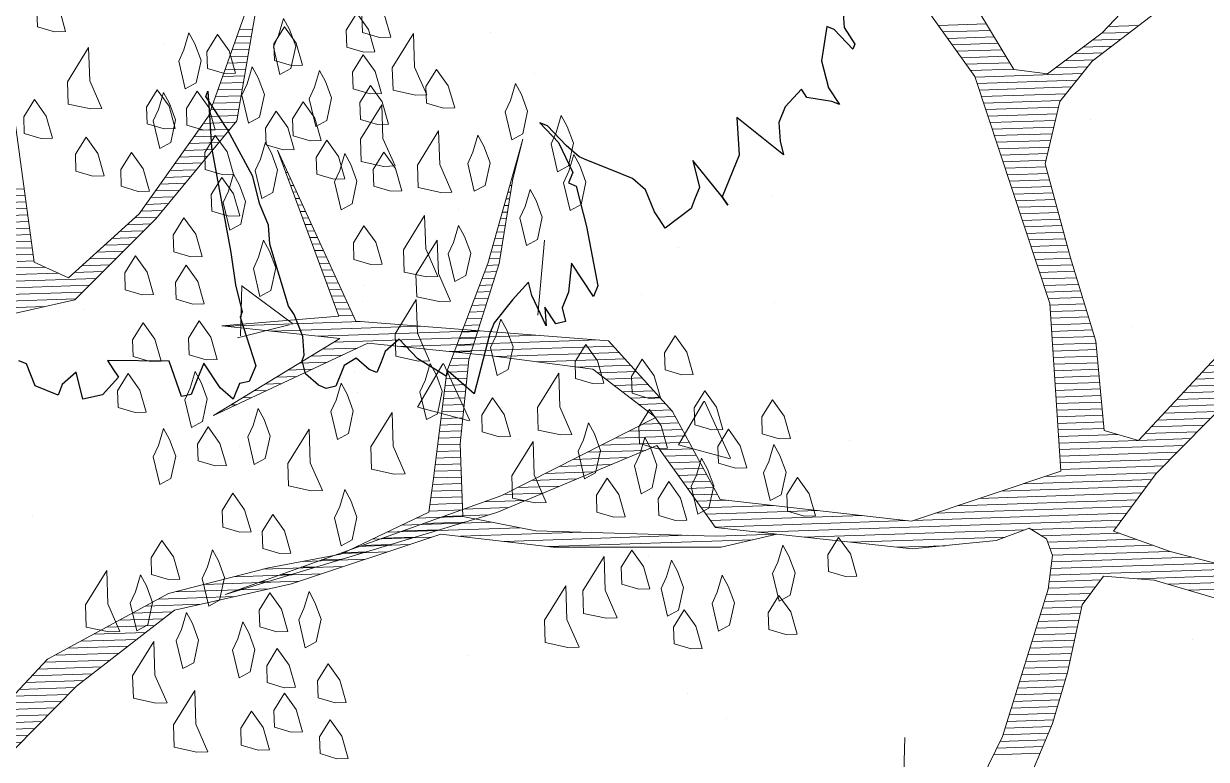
# Model space of a CAD drawing. Header units: millimetres. Extents: x 111 to 1506, y 14 to 566.
# Drawn here: x 234.159 to 235.41, y 158.179 to 158.957 of the extents above; entities that cross this region are included whole.
import ezdxf

# ---------------------------------------------------------------- set-up
doc = ezdxf.new("R2010")
doc.units = ezdxf.units.MM
doc.layers.add('ARBOLES', color=78, linetype='Continuous', lineweight=5)
doc.layers.add('fer', color=8, linetype='Continuous')

# ---------------------------------------------------------------- blocks, each defined once
blk = doc.blocks.new('*X16')
at = {"color": 0}
for p, q in [((18.2907, 17.72), (18.3109, 17.72)), ((18.2868, 17.71), (18.3089, 17.71)), ((18.2789, 17.69), (18.3047, 17.69)), ((18.2829, 17.7), (18.3068, 17.7)), ((18.2711, 17.67), (18.3006, 17.67)), ((18.275, 17.68), (18.3027, 17.68)), ((18.2632, 17.65), (18.2965, 17.65)), ((18.2671, 17.66), (18.2985, 17.66)), ((18.2554, 17.63), (18.2923, 17.63)), ((18.2593, 17.64), (18.2944, 17.64)), ((18.2514, 17.62), (18.2903, 17.62)), ((18.2436, 17.6), (18.2861, 17.6)), ((18.2475, 17.61), (18.2882, 17.61)), ((18.2317, 17.58), (18.2805, 17.58)), ((18.2394, 17.59), (18.284, 17.59)), ((18.2164, 17.56), (18.2628, 17.56)), ((18.2241, 17.57), (18.2717, 17.57)), ((18.2011, 17.54), (18.2452, 17.54)), ((18.2088, 17.55), (18.254, 17.55)), ((18.1935, 17.53), (18.2364, 17.53)), ((18.7131, 17.53), (18.7134, 17.53)), ((18.1782, 17.51), (18.2187, 17.51)), ((18.1858, 17.52), (18.2276, 17.52)), ((18.7067, 17.51), (18.7077, 17.51)), ((18.7099, 17.52), (18.7105, 17.52)), ((17.9277, 17.49), (17.9562, 17.49)), ((18.1629, 17.49), (18.2011, 17.49)), ((18.1706, 17.5), (18.2099, 17.5)), ((18.7003, 17.49), (18.7019, 17.49)), ((18.7035, 17.5), (18.7048, 17.5)), ((17.929, 17.48), (17.9572, 17.48)), ((17.9303, 17.47), (17.9583, 17.47)), ((18.1476, 17.47), (18.1834, 17.47)), ((18.1553, 17.48), (18.1923, 17.48)), ((18.694, 17.47), (18.6971, 17.47)), ((18.6971, 17.48), (18.6991, 17.48)), ((17.9316, 17.46), (17.9593, 17.46)), ((17.9329, 17.45), (17.9604, 17.45)), ((18.1323, 17.45), (18.1658, 17.45)), ((18.14, 17.46), (18.1746, 17.46)), ((18.6876, 17.45), (18.6931, 17.45)), ((18.6908, 17.46), (18.6951, 17.46)), ((17.9342, 17.44), (17.9614, 17.44)), ((18.1221, 17.44), (18.157, 17.44)), ((18.6844, 17.44), (18.6911, 17.44)), ((17.9355, 17.43), (17.9624, 17.43)), ((17.9368, 17.42), (17.9635, 17.42)), ((18.0985, 17.42), (18.136, 17.42)), ((18.1103, 17.43), (18.1467, 17.43)), ((18.6781, 17.42), (18.6871, 17.42)), ((18.6812, 17.43), (18.6891, 17.43)), ((17.9381, 17.41), (17.9645, 17.41)), ((17.9394, 17.4), (17.9655, 17.4)), ((18.0748, 17.4), (18.1146, 17.4)), ((18.0867, 17.41), (18.1253, 17.41)), ((18.6717, 17.4), (18.6831, 17.4)), ((18.6749, 17.41), (18.6851, 17.41)), ((17.9407, 17.39), (17.9666, 17.39)), ((17.942, 17.38), (17.9676, 17.38)), ((18.0512, 17.38), (18.0931, 17.38)), ((18.063, 17.39), (18.1038, 17.39)), ((18.6653, 17.38), (18.6791, 17.38)), ((18.6685, 17.39), (18.6811, 17.39)), ((17.9387, 17.36), (18.004, 17.36)), ((17.9407, 17.37), (17.984, 17.37)), ((18.0276, 17.36), (18.0717, 17.36)), ((18.0394, 17.37), (18.0824, 17.37)), ((18.659, 17.36), (18.6751, 17.36)), ((18.6621, 17.37), (18.6771, 17.37)), ((17.9367, 17.35), (18.061, 17.35)), ((18.6555, 17.35), (18.6727, 17.35)), ((17.9087, 17.33), (18.0396, 17.33)), ((17.9347, 17.34), (18.0503, 17.34)), ((18.6471, 17.33), (18.6656, 17.33)), ((18.6513, 17.34), (18.6692, 17.34)), ((17.8487, 17.31), (17.9816, 17.31)), ((17.8637, 17.32), (18.0288, 17.32)), ((18.6387, 17.31), (18.6586, 17.31)), ((18.6429, 17.32), (18.6621, 17.32)), ((18.6303, 17.29), (18.6515, 17.29)), ((18.6345, 17.3), (18.6551, 17.3)), ((17.541, 17.27), (17.614, 17.27)), ((18.6218, 17.27), (18.6445, 17.27)), ((18.626, 17.28), (18.648, 17.28)), ((17.5476, 17.26), (17.6195, 17.26)), ((17.7987, 17.26), (17.845, 17.26)), ((18.6176, 17.26), (18.6409, 17.26)), ((17.5543, 17.25), (17.6251, 17.25)), ((17.561, 17.24), (17.6307, 17.24)), ((17.7741, 17.24), (17.817, 17.24)), ((17.7884, 17.25), (17.831, 17.25)), ((18.6092, 17.24), (18.6339, 17.24)), ((18.6134, 17.25), (18.6374, 17.25)), ((17.5676, 17.23), (17.6362, 17.23)), ((17.5743, 17.22), (17.6418, 17.22)), ((17.7456, 17.22), (17.789, 17.22)), ((17.7599, 17.23), (17.803, 17.23)), ((18.6008, 17.22), (18.6268, 17.22)), ((18.605, 17.23), (18.6303, 17.23)), ((17.581, 17.21), (17.6473, 17.21)), ((17.5876, 17.2), (17.6529, 17.2)), ((17.717, 17.2), (17.7653, 17.2)), ((17.7313, 17.21), (17.775, 17.21)), ((18.5924, 17.2), (18.6215, 17.2)), ((18.5966, 17.21), (18.6233, 17.21)), ((17.5939, 17.19), (17.7568, 17.19)), ((17.5968, 17.18), (17.7482, 17.18)), ((18.5868, 17.18), (18.6189, 17.18)), ((18.5884, 17.19), (18.6202, 17.19)), ((17.5998, 17.17), (17.7396, 17.17)), ((18.5853, 17.17), (18.6175, 17.17)), ((17.6027, 17.16), (17.731, 17.16)), ((17.6056, 17.15), (17.7225, 17.15)), ((18.5821, 17.15), (18.6149, 17.15)), ((18.5837, 17.16), (18.6162, 17.16)), ((17.6085, 17.14), (17.7189, 17.14)), ((17.6115, 17.13), (17.7161, 17.13)), ((18.5789, 17.13), (18.6122, 17.13)), ((18.5805, 17.14), (18.6135, 17.14)), ((16.5321, 17.11), (16.5325, 17.11)), ((17.6144, 17.12), (17.7134, 17.12)), ((17.6173, 17.11), (17.7107, 17.11)), ((18.5758, 17.11), (18.6095, 17.11)), ((18.5774, 17.12), (18.6109, 17.12)), ((16.5355, 17.1), (16.5367, 17.1)), ((17.6203, 17.1), (17.7079, 17.1)), ((18.5742, 17.1), (18.6082, 17.1)), ((16.5388, 17.09), (16.5409, 17.09)), ((16.5421, 17.08), (16.5451, 17.08)), ((17.6232, 17.09), (17.7052, 17.09)), ((17.6261, 17.08), (17.7025, 17.08)), ((18.571, 17.08), (18.6056, 17.08)), ((18.5726, 17.09), (18.6069, 17.09)), ((16.5454, 17.07), (16.5493, 17.07)), ((16.5488, 17.06), (16.5535, 17.06)), ((17.629, 17.07), (17.6998, 17.07)), ((17.632, 17.06), (17.697, 17.06)), ((18.5679, 17.06), (18.6056, 17.06)), ((18.5695, 17.07), (18.6056, 17.07)), ((16.5521, 17.05), (16.5577, 17.05)), ((16.5554, 17.04), (16.5619, 17.04)), ((17.6349, 17.05), (17.6968, 17.05)), ((17.6378, 17.04), (17.6992, 17.04)), ((18.5647, 17.04), (18.6056, 17.04)), ((18.5663, 17.05), (18.6056, 17.05)), ((16.5588, 17.03), (16.566, 17.03)), ((16.5621, 17.02), (16.5702, 17.02)), ((17.6407, 17.03), (17.7015, 17.03)), ((17.6437, 17.02), (17.7039, 17.02)), ((18.5615, 17.02), (18.6056, 17.02)), ((18.5632, 17.03), (18.6056, 17.03)), ((16.5654, 17.01), (16.5744, 17.01)), ((17.6466, 17.01), (17.7062, 17.01)), ((18.5598, 17.01), (18.6056, 17.01)), ((16.5688, 17), (16.5786, 17)), ((16.5721, 16.99), (16.5828, 16.99)), ((17.6495, 17), (17.7086, 17)), ((17.6524, 16.99), (17.7109, 16.99)), ((18.5565, 16.99), (18.6056, 16.99)), ((18.5582, 17), (18.6056, 17)), ((16.5754, 16.98), (16.587, 16.98)), ((16.5788, 16.97), (16.5912, 16.97)), ((17.6554, 16.98), (17.7133, 16.98)), ((17.6583, 16.97), (17.7156, 16.97)), ((18.5353, 16.97), (18.6056, 16.97)), ((18.5548, 16.98), (18.6056, 16.98)), ((16.5821, 16.96), (16.5954, 16.96)), ((16.5854, 16.95), (16.5996, 16.95)), ((17.6612, 16.96), (17.718, 16.96)), ((17.6642, 16.95), (17.7204, 16.95)), ((18.4896, 16.95), (18.6918, 16.95)), ((18.5125, 16.96), (18.6485, 16.96)), ((16.5888, 16.94), (16.6038, 16.94)), ((16.5921, 16.93), (16.608, 16.93)), ((17.6671, 16.94), (17.7227, 16.94)), ((17.67, 16.93), (17.7251, 16.93)), ((18.4439, 16.93), (18.523, 16.93)), ((18.4668, 16.94), (18.5567, 16.94)), ((18.6009, 16.94), (18.7864, 16.94)), ((18.6675, 16.93), (18.9464, 16.93)), ((16.5954, 16.92), (16.6122, 16.92)), ((17.6729, 16.92), (17.7274, 16.92)), ((18.4211, 16.92), (18.4892, 16.92)), ((18.7342, 16.92), (19.0449, 16.92)), ((16.5988, 16.91), (16.6164, 16.91)), ((16.6021, 16.9), (16.6206, 16.9)), ((17.6759, 16.91), (17.7298, 16.91)), ((17.6788, 16.9), (17.7324, 16.9)), ((18.2995, 16.9), (18.4217, 16.9)), ((18.3608, 16.91), (18.4555, 16.91)), ((16.6054, 16.89), (16.6248, 16.89)), ((16.6088, 16.88), (16.629, 16.88)), ((17.6817, 16.89), (17.7351, 16.89)), ((17.6846, 16.88), (17.7378, 16.88)), ((18.2095, 16.88), (18.3542, 16.88)), ((18.2545, 16.89), (18.388, 16.89)), ((16.6121, 16.87), (16.6331, 16.87)), ((16.6154, 16.86), (16.6373, 16.86)), ((17.6876, 16.87), (17.7404, 16.87)), ((17.6905, 16.86), (17.7431, 16.86)), ((18.1392, 16.86), (18.2561, 16.86)), ((18.1645, 16.87), (18.3086, 16.87)), ((16.443, 16.85), (16.6488, 16.85)), ((16.513, 16.84), (16.7388, 16.84)), ((17.6934, 16.85), (17.7458, 16.85)), ((17.6957, 16.84), (17.7484, 16.84)), ((18.0992, 16.84), (18.1601, 16.84)), ((18.1192, 16.85), (18.2036, 16.85)), ((16.583, 16.83), (16.8288, 16.83)), ((17.6961, 16.83), (17.7511, 16.83)), ((18.0792, 16.83), (18.1463, 16.83)), ((16.5885, 16.81), (16.6422, 16.81)), ((16.6062, 16.82), (16.9188, 16.82)), ((16.7083, 16.81), (17.0088, 16.81)), ((17.6964, 16.82), (17.7538, 16.82)), ((17.6967, 16.81), (17.7564, 16.81)), ((18.0392, 16.81), (18.1186, 16.81)), ((18.0592, 16.82), (18.1324, 16.82)), ((16.5531, 16.79), (16.5956, 16.79)), ((16.5708, 16.8), (16.6189, 16.8)), ((16.7816, 16.8), (17.0309, 16.8)), ((16.8532, 16.79), (17.0394, 16.79)), ((17.6971, 16.8), (17.7591, 16.8)), ((17.6974, 16.79), (17.7618, 16.79)), ((17.9992, 16.79), (18.0909, 16.79)), ((18.0192, 16.8), (18.1047, 16.8)), ((16.5178, 16.77), (16.5489, 16.77)), ((16.5355, 16.78), (16.5722, 16.78)), ((16.9132, 16.78), (17.0478, 16.78)), ((16.9732, 16.77), (17.0563, 16.77)), ((17.6977, 16.78), (17.7639, 16.78)), ((17.6981, 16.77), (17.7645, 16.77)), ((17.9635, 16.77), (18.0632, 16.77)), ((17.9792, 16.78), (18.0771, 16.78)), ((16.4824, 16.75), (16.5022, 16.75)), ((16.5001, 16.76), (16.5256, 16.76)), ((17.0054, 16.76), (17.0647, 16.76)), ((17.0177, 16.75), (17.0732, 16.75)), ((17.6984, 16.76), (17.7651, 16.76)), ((17.6987, 16.75), (17.7657, 16.75)), ((17.9435, 16.75), (18.0355, 16.75)), ((17.9535, 16.76), (18.0494, 16.76)), ((16.4647, 16.74), (16.4789, 16.74)), ((17.0299, 16.74), (17.0817, 16.74)), ((17.6991, 16.74), (17.7664, 16.74)), ((17.9335, 16.74), (18.0217, 16.74)), ((16.4293, 16.72), (16.4322, 16.72)), ((16.447, 16.73), (16.4556, 16.73)), ((17.0421, 16.73), (17.0901, 16.73)), ((17.0543, 16.72), (17.0986, 16.72)), ((17.6994, 16.73), (17.767, 16.73)), ((17.6997, 16.72), (17.7676, 16.72)), ((17.9135, 16.72), (17.9979, 16.72)), ((17.9235, 16.73), (18.0084, 16.73)), ((17.0665, 16.71), (17.1071, 16.71)), ((17.0788, 16.7), (17.1155, 16.7)), ((17.7001, 16.71), (17.7682, 16.71)), ((17.7004, 16.7), (17.7689, 16.7)), ((17.8935, 16.7), (17.9768, 16.7)), ((17.9035, 16.71), (17.9873, 16.71)), ((17.0719, 16.68), (17.1263, 16.68)), ((17.091, 16.69), (17.1213, 16.69)), ((17.7007, 16.69), (17.7695, 16.69)), ((17.7011, 16.68), (17.7701, 16.68)), ((17.8735, 16.68), (17.9556, 16.68)), ((17.8835, 16.69), (17.9662, 16.69)), ((17.0288, 16.66), (17.1363, 16.66)), ((17.0504, 16.67), (17.1313, 16.67)), ((17.7014, 16.67), (17.7707, 16.67)), ((17.7017, 16.66), (17.7714, 16.66)), ((17.8535, 16.66), (17.9345, 16.66)), ((17.8635, 16.67), (17.9451, 16.67)), ((17.0073, 16.65), (17.1413, 16.65)), ((17.7021, 16.65), (17.772, 16.65)), ((17.8435, 16.65), (17.924, 16.65)), ((16.9642, 16.63), (17.0477, 16.63)), ((16.9858, 16.64), (17.0741, 16.64)), ((17.0964, 16.64), (17.1463, 16.64)), ((17.1031, 16.63), (17.1513, 16.63)), ((17.7024, 16.64), (17.7924, 16.64)), ((17.7027, 16.63), (17.8224, 16.63)), ((17.8235, 16.63), (17.9029, 16.63)), ((17.8335, 16.64), (17.9134, 16.64)), ((16.9211, 16.61), (16.995, 16.61)), ((16.9427, 16.62), (17.0214, 16.62)), ((17.1097, 16.62), (17.1563, 16.62)), ((17.1164, 16.61), (17.1613, 16.61)), ((17.7031, 16.62), (17.8923, 16.62)), ((17.7034, 16.61), (17.8818, 16.61)), ((16.8781, 16.59), (16.9423, 16.59)), ((16.8996, 16.6), (16.9686, 16.6)), ((17.1231, 16.6), (17.1663, 16.6)), ((17.1297, 16.59), (17.1713, 16.59)), ((17.7037, 16.6), (17.8712, 16.6)), ((17.7041, 16.59), (17.8606, 16.59)), ((16.8265, 16.57), (16.8895, 16.57)), ((16.8565, 16.58), (16.9159, 16.58)), ((17.1364, 16.58), (17.1763, 16.58)), ((17.1431, 16.57), (17.1813, 16.57)), ((17.646, 16.57), (17.8418, 16.57)), ((17.6798, 16.58), (17.8501, 16.58)), ((16.7953, 16.56), (16.8632, 16.56)), ((17.1497, 16.56), (17.1971, 16.56)), ((17.6123, 16.56), (17.8338, 16.56)), ((16.7328, 16.54), (16.7955, 16.54)), ((16.764, 16.55), (16.8332, 16.55)), ((17.1564, 16.55), (17.2651, 16.55)), ((17.163, 16.54), (17.3331, 16.54)), ((17.5448, 16.54), (17.8178, 16.54)), ((17.5785, 16.55), (17.8258, 16.55)), ((16.6703, 16.52), (16.7201, 16.52)), ((16.7015, 16.53), (16.7578, 16.53)), ((17.1697, 16.53), (17.401, 16.53)), ((17.1764, 16.52), (17.469, 16.52)), ((17.4773, 16.52), (17.8018, 16.52)), ((17.511, 16.53), (17.8098, 16.53)), ((16.6078, 16.5), (16.6447, 16.5)), ((16.639, 16.51), (16.6824, 16.51)), ((17.2412, 16.51), (17.7938, 16.51)), ((17.3112, 16.5), (17.6466, 16.5)), ((17.6564, 16.5), (17.7858, 16.5)), ((16.5453, 16.48), (16.5693, 16.48)), ((16.5765, 16.49), (16.607, 16.49)), ((17.3812, 16.49), (17.6166, 16.49)), ((17.4512, 16.48), (17.5245, 16.48)), ((17.6714, 16.49), (17.7899, 16.49)), ((17.6804, 16.48), (17.8149, 16.48)), ((16.514, 16.47), (16.5317, 16.47)), ((17.6837, 16.47), (17.8399, 16.47)), ((16.4515, 16.45), (16.4563, 16.45)), ((16.4828, 16.46), (16.494, 16.46)), ((17.6855, 16.45), (17.8986, 16.45)), ((17.687, 16.46), (17.8649, 16.46)), ((17.6822, 16.43), (17.9666, 16.43)), ((17.6839, 16.44), (17.9326, 16.44)), ((17.6789, 16.41), (17.7512, 16.41)), ((17.6805, 16.42), (17.7592, 16.42)), ((17.8145, 16.42), (18.0006, 16.42)), ((17.8617, 16.41), (18.0157, 16.41)), ((17.6722, 16.39), (17.7352, 16.39)), ((17.6757, 16.4), (17.7432, 16.4)), ((17.8916, 16.4), (18.0232, 16.4)), ((17.6687, 16.38), (17.7289, 16.38)), ((17.6618, 16.36), (17.7239, 16.36)), ((17.6653, 16.37), (17.7264, 16.37)), ((17.6549, 16.34), (17.7189, 16.34)), ((17.6584, 16.35), (17.7214, 16.35)), ((17.648, 16.32), (17.7139, 16.32)), ((17.6514, 16.33), (17.7164, 16.33)), ((17.6411, 16.3), (17.7089, 16.3)), ((17.6445, 16.31), (17.7114, 16.31)), ((17.6376, 16.29), (17.7064, 16.29)), ((17.6307, 16.27), (17.7005, 16.27)), ((17.6341, 16.28), (17.7038, 16.28)), ((17.6237, 16.25), (17.6938, 16.25)), ((17.6272, 16.26), (17.6971, 16.26)), ((17.6168, 16.23), (17.6871, 16.23)), ((17.6203, 16.24), (17.6905, 16.24)), ((17.6099, 16.21), (17.6805, 16.21)), ((17.6134, 16.22), (17.6838, 16.22)), ((17.6064, 16.2), (17.6766, 16.2)), ((17.5981, 16.18), (17.6673, 16.18)), ((17.603, 16.19), (17.6719, 16.19)), ((17.5874, 16.16), (17.6581, 16.16)), ((17.5928, 16.17), (17.6627, 16.17))]:
    blk.add_line(p, q, dxfattribs=at)
blk = doc.blocks.new('E1E')
at = {"layer": 'ARBOLES', "ltscale": 0.2}
for p, q in [((96.6386, 58.7496), (96.6386, 58.7496)), ((96.0816, 58.6988), (96.0816, 58.6988)), ((96.7277, 58.6218), (96.7277, 58.6218)), ((96.7897, 58.5418), (96.7897, 58.5418)), ((96.2657, 58.527), (96.2657, 58.527)), ((96.7825, 58.4946), (96.7278, 58.4546)), ((96.8025, 58.431), (96.78, 58.4907)), ((96.4032, 58.4799), (96.4032, 58.4799)), ((96.6289, 58.4788), (96.6289, 58.4788)), ((96.8019, 58.4317), (96.7246, 58.4514)), ((96.0502, 58.4349), (96.0502, 58.4349)), ((96.2114, 58.4099), (96.1441, 58.4015)), ((96.2025, 58.3466), (96.2117, 58.4097)), ((95.5121, 58.3932), (95.5121, 58.3932)), ((96.2019, 58.3461), (96.1439, 58.4008)), ((96.0788, 58.338), (96.0788, 58.338)), ((96.0113, 58.3231), (96.0113, 58.3231)), ((96.5104, 58.2531), (96.5104, 58.2531)), ((95.7543, 58.1961), (95.7543, 58.1961)), ((96.1659, 58.1962), (96.1659, 58.1962)), ((97.0096, 58.183), (97.0096, 58.183)), ((96.3063, 58.1771), (96.3063, 58.1771)), ((95.7346, 58.0534), (95.7346, 58.0534)), ((96.6306, 58.0145), (96.6306, 58.0145)), ((95.5753, 57.9605), (95.5753, 57.9605)), ((95.3825, 57.8989), (95.3825, 57.8989)), ((95.6956, 57.8639), (95.6956, 57.8639)), ((95.1169, 57.82), (95.1169, 57.82)), ((95.8816, 57.8288), (95.8816, 57.8288)), ((94.5622, 57.7074), (94.5397, 57.767)), ((94.7808, 57.7703), (94.7808, 57.7703)), ((94.9516, 57.6149), (94.9516, 57.6149)), ((95.7341, 57.5948), (95.7341, 57.5948)), ((95.2942, 57.551), (95.227, 57.5425)), ((95.2854, 57.4877), (95.2946, 57.5508)), ((95.3729, 57.5622), (95.3729, 57.5622)), ((95.2847, 57.4872), (95.2267, 57.5419)), ((94.7552, 57.4724), (94.7552, 57.4724)), ((95.4096, 57.4529), (95.4096, 57.4529)), ((95.4163, 57.4332), (95.4163, 57.4332)), ((95.2543, 57.4023), (95.2543, 57.4023)), ((95.2247, 57.2935), (95.1969, 57.385)), ((95.7535, 57.3323), (95.7535, 57.3323)), ((95.0851, 57.311), (95.0851, 57.311)), ((95.3415, 57.2983), (95.3415, 57.2983)), ((94.9776, 57.1326), (94.9776, 57.1326)), ((95.3165, 57.1024), (95.3165, 57.1024))]:
    blk.add_line(p, q, dxfattribs=at)
for points in [[(96.2553, 57.6966), (96.0383, 57.8338), (95.8415, 58.0658), (95.7481, 58.258), (95.9006, 58.3882), (96.1362, 58.4542), (96.2345, 58.3733), (96.3437, 58.3206), (96.6509, 58.4184), (96.8252, 58.2544), (96.6733, 58.4206), (96.807, 58.4879), (96.6617, 58.4466), (96.7737, 58.5977), (96.6263, 58.4386), (96.4745, 58.3944), (96.3488, 58.3618), (96.2512, 58.3884), (96.3956, 58.5541), (96.6745, 58.803), (96.3934, 58.5765), (96.2367, 58.421), (96.1282, 58.4896), (95.8861, 58.4207), (95.7914, 58.3708), (95.7582, 58.3404), (95.7329, 58.3447), (95.7177, 58.3613), (95.7068, 58.4033), (95.69, 58.5984), (95.6986, 58.7192)], [(95.6387, 58.6613), (95.6373, 58.5593), (95.6439, 58.4921), (95.6591, 58.4054), (95.6476, 58.3613), (95.5861, 58.3417), (95.4965, 58.333)], [(95.4561, 58.2838), (95.5811, 58.3005), (95.6577, 58.3035), (95.6347, 58.2152), (95.5632, 58.0431), (95.4838, 57.9065), (95.3588, 57.8196), (95.2064, 57.6894), (95.0676, 57.651), (94.8696, 57.5706), (94.8103, 57.5286), (94.8819, 57.5605), (95.0958, 57.6402), (95.189, 57.6583), (95.2267, 57.5738), (95.2571, 57.4704), (95.2673, 57.3425), (95.2913, 57.2362), (95.2985, 57.1849), (95.2803, 57.3482), (95.2773, 57.495), (95.2418, 57.6273), (95.231, 57.6692), (95.3147, 57.761), (95.3935, 57.8117), (95.499, 57.8898), (95.6102, 58.0251), (95.6715, 58.1849), (95.7164, 58.1893), (95.7692, 58.0881), (95.8387, 58.0021), (95.9139, 57.9032), (95.9263, 57.8229), (95.9075, 57.76), (95.8454, 57.6544), (95.75, 57.5886), (95.693, 57.4541), (95.6447, 57.3001), (95.6897, 57.0941), (95.6801, 57.308), (95.7154, 57.4563), (95.7681, 57.5655), (95.8158, 57.5633), (95.9193, 57.3834)], [(95.8801, 57.6465), (95.909, 57.7217), (95.9538, 57.7962), (95.9957, 57.8071), (96.1128, 57.719)]]:
    blk.add_lwpolyline(points, dxfattribs=at)
for points in [[(96.6324, 59.0025), (96.6613, 59.0075), (96.6729, 58.9815), (96.6643, 58.9309), (96.6469, 58.9699), (96.6194, 58.9967)], [(96.5609, 58.9706), (96.5833, 58.9728), (96.592, 58.9533), (96.5876, 58.928), (96.5659, 58.9417), (96.5479, 58.9648)], [(96.704, 58.9642), (96.7329, 58.9693), (96.7445, 58.9433), (96.7359, 58.8926), (96.7185, 58.9317), (96.691, 58.9584)], [(96.464, 58.9431), (96.4864, 58.9452), (96.4951, 58.9257), (96.4908, 58.9004), (96.4691, 58.9141), (96.451, 58.9373)], [(96.5305, 58.9337), (96.5529, 58.9359), (96.5616, 58.9164), (96.5573, 58.8911), (96.5356, 58.9048), (96.5175, 58.9279)], [(96.7091, 58.8652), (96.7098, 58.8811), (96.6889, 58.9107), (96.6787, 58.8984), (96.6838, 58.8695), (96.699, 58.8529), (96.7113, 58.8428)], [(96.7937, 58.9028), (96.8226, 58.9079), (96.8342, 58.8819), (96.8255, 58.8313), (96.8082, 58.8703), (96.7807, 58.897)], [(96.6383, 58.8492), (96.639, 58.8651), (96.618, 58.8947), (96.6079, 58.8824), (96.613, 58.8535), (96.6282, 58.8369), (96.6405, 58.8268)], [(96.7814, 58.8428), (96.7821, 58.8587), (96.7612, 58.8883), (96.7511, 58.876), (96.7561, 58.8471), (96.7713, 58.8305), (96.7836, 58.8204)], [(96.493, 58.878), (96.5154, 58.8802), (96.5241, 58.8607), (96.5198, 58.8354), (96.4981, 58.8491), (96.48, 58.8722)], [(96.5602, 58.8846), (96.5826, 58.8868), (96.5913, 58.8672), (96.587, 58.8419), (96.5653, 58.8557), (96.5472, 58.8788)], [(96.5747, 58.7819), (96.5754, 58.7978), (96.5545, 58.8275), (96.5443, 58.8152), (96.5494, 58.7863), (96.5646, 58.7696), (96.5769, 58.7595)], [(96.5957, 58.8224), (96.6181, 58.8246), (96.6268, 58.8051), (96.6224, 58.7798), (96.6007, 58.7935), (96.5827, 58.8166)], [(96.7085, 58.7791), (96.7092, 58.795), (96.6882, 58.8247), (96.6781, 58.8124), (96.6832, 58.7835), (96.6984, 58.7668), (96.7107, 58.7567)], [(96.7482, 58.8124), (96.7706, 58.8146), (96.7793, 58.7951), (96.775, 58.7698), (96.7533, 58.7835), (96.7352, 58.8066)], [(96.6297, 58.7285), (96.6521, 58.7307), (96.6608, 58.7111), (96.6565, 58.6858), (96.6348, 58.6996), (96.6167, 58.7227)], [(96.6868, 58.7227), (96.7092, 58.7249), (96.7179, 58.7054), (96.7136, 58.6801), (96.6919, 58.6938), (96.6738, 58.7169)], [(96.8242, 58.6592), (96.8249, 58.6751), (96.8039, 58.7047), (96.7938, 58.6924), (96.7989, 58.6635), (96.8141, 58.6469), (96.8264, 58.6368)], [(96.5813, 58.6446), (96.582, 58.6605), (96.5611, 58.6901), (96.551, 58.6778), (96.556, 58.6489), (96.5712, 58.6323), (96.5835, 58.6222)], [(96.7476, 58.6563), (96.77, 58.6585), (96.7787, 58.6389), (96.7744, 58.6136), (96.7527, 58.6274), (96.7346, 58.6505)], [(96.6225, 58.6396), (96.6515, 58.6446), (96.663, 58.6186), (96.6544, 58.568), (96.637, 58.607), (96.6095, 58.6338)], [(96.7223, 58.5905), (96.7231, 58.6064), (96.7021, 58.636), (96.692, 58.6237), (96.697, 58.5948), (96.7122, 58.5782), (96.7245, 58.5681)], [(96.8676, 58.6318), (96.89, 58.634), (96.8987, 58.6144), (96.8944, 58.5891), (96.8727, 58.6029), (96.8546, 58.626)], [(96.8142, 58.5768), (96.8149, 58.5927), (96.7939, 58.6223), (96.7838, 58.61), (96.7889, 58.5811), (96.804, 58.5645), (96.8163, 58.5544)], [(96.6364, 58.521), (96.6371, 58.5369), (96.6161, 58.5665), (96.606, 58.5542), (96.6111, 58.5253), (96.6263, 58.5087), (96.6385, 58.4986)], [(96.8742, 58.5645), (96.8966, 58.5667), (96.9053, 58.5472), (96.9009, 58.5219), (96.8792, 58.5356), (96.8612, 58.5588)], [(96.8091, 58.5356), (96.8315, 58.5378), (96.8402, 58.5183), (96.8359, 58.493), (96.8142, 58.5067), (96.7961, 58.5298)], [(96.541, 58.4552), (96.5417, 58.4711), (96.5207, 58.5007), (96.5106, 58.4884), (96.5157, 58.4595), (96.5309, 58.4429), (96.5432, 58.4328)], [(96.9154, 58.4894), (96.9378, 58.4916), (96.9465, 58.4721), (96.9422, 58.4468), (96.9205, 58.4605), (96.9024, 58.4836)], [(96.8511, 58.4763), (96.8735, 58.4785), (96.8822, 58.459), (96.8779, 58.4337), (96.8562, 58.4474), (96.8381, 58.4705)], [(96.7962, 58.3896), (96.7969, 58.4055), (96.7759, 58.4351), (96.7658, 58.4228), (96.7709, 58.3939), (96.7861, 58.3773), (96.7984, 58.3671)], [(96.8635, 58.326), (96.8642, 58.3419), (96.8432, 58.3715), (96.8331, 58.3592), (96.8382, 58.3303), (96.8534, 58.3137), (96.8657, 58.3036)], [(96.562, 58.3554), (96.5909, 58.3605), (96.6025, 58.3345), (96.5939, 58.2839), (96.5765, 58.3229), (96.549, 58.3496)], [(96.6603, 58.3446), (96.6828, 58.3468), (96.6914, 58.3273), (96.6871, 58.302), (96.6654, 58.3157), (96.6473, 58.3388)], [(96.8787, 58.3094), (96.9011, 58.3116), (96.9098, 58.292), (96.9055, 58.2667), (96.8838, 58.2805), (96.8657, 58.3036)], [(96.985, 58.2632), (96.9857, 58.2791), (96.9647, 58.3087), (96.9546, 58.2964), (96.9597, 58.2675), (96.9749, 58.2509), (96.9872, 58.2408)], [(96.7421, 58.2486), (96.7428, 58.2645), (96.7218, 58.2941), (96.7117, 58.2818), (96.7168, 58.2529), (96.732, 58.2363), (96.7443, 58.2261)], [(96.9214, 58.266), (96.9438, 58.2682), (96.9525, 58.2487), (96.9481, 58.2234), (96.9264, 58.2371), (96.9084, 58.2602)], [(96.672, 58.2485), (96.6944, 58.2507), (96.7031, 58.2312), (96.6988, 58.2059), (96.6771, 58.2196), (96.659, 58.2427)], [(96.8187, 58.2515), (96.8411, 58.2537), (96.8498, 58.2342), (96.8455, 58.2089), (96.8238, 58.2226), (96.8057, 58.2457)], [(96.8925, 58.1908), (96.8932, 58.2067), (96.8722, 58.2364), (96.8621, 58.2241), (96.8672, 58.1951), (96.8824, 58.1785), (96.8947, 58.1684)], [(96.8116, 58.1626), (96.8123, 58.1785), (96.7913, 58.2081), (96.7812, 58.1958), (96.7863, 58.1669), (96.8014, 58.1503), (96.8137, 58.1402)], [(96.9243, 58.1894), (96.9467, 58.1916), (96.9554, 58.1721), (96.9511, 58.1468), (96.9294, 58.1605), (96.9113, 58.1836)], [(96.7197, 58.1762), (96.7422, 58.1784), (96.7508, 58.1589), (96.7465, 58.1336), (96.7248, 58.1473), (96.7067, 58.1705)], [(96.8492, 58.1481), (96.8716, 58.1503), (96.8803, 58.1308), (96.8759, 58.1055), (96.8542, 58.1192), (96.8362, 58.1423)], [(96.6887, 58.1235), (96.7176, 58.1285), (96.7292, 58.1025), (96.7206, 58.0519), (96.7032, 58.0909), (96.6757, 58.1177)], [(96.7704, 58.0975), (96.7928, 58.0997), (96.8015, 58.0802), (96.7972, 58.0549), (96.7755, 58.0686), (96.7574, 58.0917)], [(95.0025, 57.7623), (95.0314, 57.7674), (95.0429, 57.7413), (95.0343, 57.6907), (95.0169, 57.7298), (94.9894, 57.7565)], [(94.9714, 57.7095), (95.0003, 57.7146), (95.0119, 57.6885), (95.0033, 57.6379), (94.9859, 57.677), (94.9584, 57.7037)], [(94.8565, 57.7051), (94.8789, 57.7072), (94.8876, 57.6877), (94.8832, 57.6624), (94.8616, 57.6761), (94.8435, 57.6993)], [(94.8529, 57.6255), (94.8536, 57.6414), (94.8326, 57.6711), (94.8225, 57.6588), (94.8276, 57.6299), (94.8428, 57.6132), (94.8551, 57.6031)], [(94.9201, 57.6321), (94.9208, 57.648), (94.8999, 57.6776), (94.8898, 57.6653), (94.8948, 57.6364), (94.91, 57.6198), (94.9223, 57.6097)], [(94.9469, 57.6596), (94.9693, 57.6618), (94.978, 57.6423), (94.9736, 57.6169), (94.9519, 57.6307), (94.9339, 57.6538)], [(94.7517, 57.6428), (94.7741, 57.645), (94.7828, 57.6255), (94.7785, 57.6002), (94.7568, 57.6139), (94.7387, 57.637)], [(95.2902, 57.641), (95.3192, 57.6461), (95.3307, 57.6201), (95.3221, 57.5695), (95.3047, 57.6085), (95.2772, 57.6352)], [(95.1103, 57.6076), (95.1392, 57.6127), (95.1508, 57.5867), (95.1421, 57.5361), (95.1248, 57.5751), (95.0973, 57.6019)], [(94.7959, 57.5612), (94.7966, 57.5771), (94.7756, 57.6067), (94.7655, 57.5944), (94.7705, 57.5655), (94.7857, 57.5489), (94.798, 57.5388)], [(95.0105, 57.5866), (95.0329, 57.5888), (95.0416, 57.5693), (95.0373, 57.544), (95.0156, 57.5577), (94.9975, 57.5808)], [(94.9361, 57.5613), (94.9585, 57.5634), (94.9672, 57.5439), (94.9629, 57.5186), (94.9412, 57.5323), (94.9231, 57.5555)], [(95.0836, 57.51), (95.0843, 57.5259), (95.0633, 57.5556), (95.0532, 57.5433), (95.0583, 57.5144), (95.0735, 57.4977), (95.0858, 57.4876)], [(95.1841, 57.547), (95.2065, 57.5492), (95.2151, 57.5296), (95.2108, 57.5043), (95.1891, 57.5181), (95.171, 57.5412)], [(94.7091, 57.5459), (94.7315, 57.5481), (94.7402, 57.5286), (94.7359, 57.5033), (94.7142, 57.517), (94.6961, 57.5401)], [(94.9332, 57.4976), (94.934, 57.5135), (94.913, 57.5432), (94.9029, 57.5309), (94.9079, 57.502), (94.9231, 57.4853), (94.9354, 57.4752)], [(95.0099, 57.5006), (95.0106, 57.5165), (94.9896, 57.5461), (94.9795, 57.5338), (94.9846, 57.5049), (94.9998, 57.4883), (95.0121, 57.4782)], [(95.1125, 57.5151), (95.1414, 57.5202), (95.153, 57.4942), (95.1444, 57.4436), (95.127, 57.4826), (95.0995, 57.5093)], [(94.7865, 57.4946), (94.8089, 57.4968), (94.8176, 57.4773), (94.8133, 57.452), (94.7916, 57.4657), (94.7735, 57.4889)], [(94.8545, 57.447), (94.8552, 57.4629), (94.8342, 57.4925), (94.8241, 57.4802), (94.8292, 57.4513), (94.8444, 57.4347), (94.8567, 57.4246)], [(95.3157, 57.4965), (95.3446, 57.5015), (95.3561, 57.4755), (95.3475, 57.4249), (95.3301, 57.4639), (95.3026, 57.4907)], [(94.8906, 57.4709), (94.913, 57.4731), (94.9217, 57.4535), (94.9174, 57.4282), (94.8957, 57.442), (94.8776, 57.4651)], [(94.9933, 57.4854), (95.0157, 57.4876), (95.0243, 57.4681), (95.02, 57.4428), (94.9983, 57.4565), (94.9802, 57.4796)], [(95.2362, 57.4299), (95.2369, 57.4458), (95.2159, 57.4754), (95.2058, 57.4631), (95.2109, 57.4342), (95.2261, 57.4176), (95.2384, 57.4075)], [(95.6337, 57.4822), (95.6561, 57.4844), (95.6648, 57.4649), (95.6605, 57.4396), (95.6388, 57.4533), (95.6207, 57.4764)], [(94.9369, 57.4369), (94.9593, 57.4391), (94.968, 57.4196), (94.9637, 57.3943), (94.942, 57.408), (94.9239, 57.4311)], [(95.0258, 57.4298), (95.0482, 57.4319), (95.0569, 57.4124), (95.0526, 57.3871), (95.0309, 57.4008), (95.0128, 57.424)], [(95.0996, 57.4392), (95.122, 57.4414), (95.1306, 57.4219), (95.1263, 57.3966), (95.1046, 57.4103), (95.0865, 57.4334)], [(95.727, 57.4302), (95.7494, 57.4324), (95.7581, 57.4129), (95.7538, 57.3876), (95.7321, 57.4013), (95.714, 57.4245)], [(95.7877, 57.4339), (95.8102, 57.4361), (95.8188, 57.4166), (95.8145, 57.3913), (95.7928, 57.405), (95.7747, 57.4281)], [(94.8531, 57.4152), (94.8755, 57.4174), (94.8842, 57.3978), (94.8798, 57.3725), (94.8581, 57.3863), (94.8401, 57.4094)], [(95.6085, 57.4164), (95.6309, 57.4186), (95.6396, 57.3991), (95.6353, 57.3738), (95.6136, 57.3875), (95.5955, 57.4106)], [(95.8666, 57.4144), (95.889, 57.4166), (95.8976, 57.3971), (95.8933, 57.3718), (95.8716, 57.3855), (95.8535, 57.4086)], [(95.3461, 57.3931), (95.375, 57.3982), (95.3866, 57.3722), (95.3779, 57.3216), (95.3606, 57.3606), (95.3331, 57.3873)], [(94.9984, 57.3864), (95.0208, 57.3885), (95.0295, 57.369), (95.0252, 57.3437), (95.0035, 57.3575), (94.9854, 57.3806)], [(95.3309, 57.3396), (95.3317, 57.3555), (95.3107, 57.3851), (95.3006, 57.3728), (95.3056, 57.3439), (95.3208, 57.3273), (95.3331, 57.3172)], [(95.5984, 57.334), (95.5991, 57.3499), (95.5781, 57.3795), (95.568, 57.3672), (95.5731, 57.3383), (95.5883, 57.3217), (95.6006, 57.3116)], [(95.8225, 57.3559), (95.8514, 57.3609), (95.863, 57.3349), (95.8544, 57.2843), (95.837, 57.3233), (95.8095, 57.3501)], [(95.7264, 57.3442), (95.7488, 57.3464), (95.7575, 57.3269), (95.7531, 57.3016), (95.7314, 57.3153), (95.7134, 57.3384)], [(95.5023, 57.3224), (95.5247, 57.3246), (95.5334, 57.305), (95.5291, 57.2797), (95.5074, 57.2935), (95.4893, 57.3166)], [(95.2638, 57.2629), (95.2645, 57.2788), (95.2435, 57.3085), (95.2334, 57.2962), (95.2385, 57.2673), (95.2537, 57.2506), (95.266, 57.2405)], [(95.37, 57.2869), (95.3989, 57.2919), (95.4105, 57.2659), (95.4019, 57.2153), (95.3845, 57.2543), (95.357, 57.2811)], [(95.4495, 57.2833), (95.4785, 57.2884), (95.49, 57.2624), (95.4814, 57.2118), (95.464, 57.2508), (95.4365, 57.2775)], [(95.5486, 57.2884), (95.571, 57.2906), (95.5797, 57.2711), (95.5753, 57.2458), (95.5537, 57.2595), (95.5356, 57.2826)], [(95.7409, 57.2416), (95.7416, 57.2575), (95.7206, 57.2871), (95.7105, 57.2748), (95.7156, 57.2459), (95.7308, 57.2293), (95.7431, 57.2192)], [(95.9021, 57.2822), (95.9245, 57.2844), (95.9332, 57.2648), (95.9288, 57.2395), (95.9071, 57.2533), (95.8891, 57.2764)], [(95.3513, 57.224), (95.352, 57.2399), (95.331, 57.2695), (95.3209, 57.2572), (95.326, 57.2283), (95.3412, 57.2117), (95.3535, 57.2015)], [(95.2291, 57.2007), (95.2298, 57.2166), (95.2088, 57.2463), (95.1987, 57.234), (95.2038, 57.2051), (95.219, 57.1884), (95.2313, 57.1783)], [(95.6361, 57.1793), (95.6368, 57.1952), (95.6158, 57.2249), (95.6057, 57.2126), (95.6108, 57.1837), (95.626, 57.167), (95.6383, 57.1569)], [(95.2624, 57.161), (95.2631, 57.1769), (95.2421, 57.2065), (95.232, 57.1942), (95.2371, 57.1653), (95.2523, 57.1487), (95.2646, 57.1386)], [(95.5002, 57.2045), (95.5226, 57.2067), (95.5313, 57.1872), (95.527, 57.1619), (95.5053, 57.1756), (95.4872, 57.1988)], [(95.3318, 57.1451), (95.3325, 57.1611), (95.3115, 57.1907), (95.3014, 57.1784), (95.3065, 57.1495), (95.3217, 57.1329), (95.334, 57.1227)], [(95.407, 57.1864), (95.4294, 57.1886), (95.4381, 57.1691), (95.4337, 57.1438), (95.412, 57.1575), (95.3939, 57.1806)], [(95.5162, 57.1337), (95.5386, 57.1359), (95.5472, 57.1164), (95.5429, 57.0911), (95.5212, 57.1048), (95.5031, 57.1279)]]:
    blk.add_lwpolyline(points, close=True, dxfattribs=at)
at = {"layer": 'ARBOLES', "ltscale": 0.2, "xscale": 0.8372139817761642, "yscale": 0.8372139817761642, "zscale": 0.8372139817761642, "rotation": 204.0028523145856}
blk.add_blockref('*X16', (103.6395, 76.9735), dxfattribs=at)
blk = doc.blocks.new('tr')
at = {"layer": 'fer', "color": 97}
for p, q in [((1379.0147, 206.7001), (1379.0266, 206.7174)), ((1379.0147, 206.7001), (1379.0266, 206.7174)), ((1379.0266, 206.7174), (1379.0266, 206.7087)), ((1379.0266, 206.7174), (1379.0266, 206.7087)), ((1378.9493, 206.6914), (1378.9612, 206.7087)), ((1378.9493, 206.6914), (1378.9612, 206.7087)), ((1378.9671, 206.7087), (1378.9552, 206.6827)), ((1378.9671, 206.7087), (1378.9552, 206.6827)), ((1378.9612, 206.7087), (1378.9671, 206.7087)), ((1378.9612, 206.7087), (1378.9671, 206.7087)), ((1379.0266, 206.7087), (1379.0326, 206.6827)), ((1379.0266, 206.7087), (1379.0326, 206.6827)), ((1378.9314, 206.6827), (1378.9493, 206.6914)), ((1378.9314, 206.6827), (1378.9493, 206.6914)), ((1378.9909, 206.6827), (1379.0147, 206.7001)), ((1378.9909, 206.6827), (1379.0147, 206.7001)), ((1378.9552, 206.6741), (1378.9909, 206.6827)), ((1378.9552, 206.6827), (1378.9552, 206.6741)), ((1378.9552, 206.6741), (1378.9909, 206.6827)), ((1378.9552, 206.6827), (1378.9552, 206.6741)), ((1379.0326, 206.6827), (1379.0266, 206.6741)), ((1379.0326, 206.6827), (1379.0266, 206.6741)), ((1379.0981, 206.6827), (1379.0802, 206.6221)), ((1379.0981, 206.6827), (1379.0802, 206.6221)), ((1379.0862, 206.6741), (1379.0981, 206.6827)), ((1379.0862, 206.6741), (1379.0981, 206.6827)), ((1379.0266, 206.6741), (1379.0505, 206.6654)), ((1379.0266, 206.6741), (1379.0505, 206.6654)), ((1379.0505, 206.6654), (1379.0683, 206.6654)), ((1379.0505, 206.6654), (1379.0683, 206.6654)), ((1379.0683, 206.6654), (1379.0862, 206.6741)), ((1379.0683, 206.6654), (1379.0862, 206.6741)), ((1379.0802, 206.6221), (1379.1159, 206.6394)), ((1379.0802, 206.6221), (1379.1159, 206.6394)), ((1379.1159, 206.6394), (1379.1635, 206.6394)), ((1379.1159, 206.6394), (1379.1635, 206.6394)), ((1379.1635, 206.6394), (1379.1397, 206.5961)), ((1379.1635, 206.6394), (1379.1397, 206.5961)), ((1379.1695, 206.6481), (1379.1635, 206.6394)), ((1379.1635, 206.6394), (1379.1695, 206.6481)), ((1379.1695, 206.6481), (1379.1635, 206.6394)), ((1379.1635, 206.6394), (1379.1695, 206.6481)), ((1379.1397, 206.5961), (1379.1635, 206.6134)), ((1379.1397, 206.5961), (1379.1635, 206.6134)), ((1379.1635, 206.6134), (1379.1754, 206.6134)), ((1379.1635, 206.6134), (1379.1754, 206.6134)), ((1379.1754, 206.6134), (1379.1873, 206.6134)), ((1379.1754, 206.6134), (1379.1873, 206.6134)), ((1379.1873, 206.6134), (1379.2171, 206.5961)), ((1379.1873, 206.6134), (1379.2171, 206.5961)), ((1379.2171, 206.5961), (1379.2111, 206.5874)), ((1379.2171, 206.5961), (1379.2111, 206.5874)), ((1379.2052, 206.5788), (1379.1873, 206.5614)), ((1379.2052, 206.5788), (1379.1873, 206.5614)), ((1379.2111, 206.5874), (1379.2052, 206.5788)), ((1379.2111, 206.5874), (1379.2052, 206.5788)), ((1379.1873, 206.5614), (1379.1814, 206.5441)), ((1379.1873, 206.5614), (1379.1814, 206.5441)), ((1379.2468, 206.5181), (1379.3004, 206.5528)), ((1379.2468, 206.5181), (1379.3004, 206.5528)), ((1379.3123, 206.5528), (1379.2885, 206.5181)), ((1379.3123, 206.5528), (1379.2885, 206.5181)), ((1379.3004, 206.5528), (1379.3123, 206.5528)), ((1379.3004, 206.5528), (1379.3123, 206.5528)), ((1379.3123, 206.5528), (1379.3123, 206.5528)), ((1379.3123, 206.5528), (1379.3123, 206.5528)), ((1379.1814, 206.5441), (1379.1814, 206.5181)), ((1379.1814, 206.5441), (1379.1814, 206.5181)), ((1379.3361, 206.5268), (1379.348, 206.5354)), ((1379.3361, 206.5268), (1379.348, 206.5354)), ((1379.348, 206.5354), (1379.354, 206.5268)), ((1379.348, 206.5354), (1379.354, 206.5268)), ((1379.1814, 206.5181), (1379.1814, 206.4921)), ((1379.1814, 206.5181), (1379.1814, 206.4921)), ((1379.2111, 206.4921), (1379.2468, 206.5181)), ((1379.2111, 206.4921), (1379.2468, 206.5181)), ((1379.2468, 206.5181), (1379.2468, 206.5181)), ((1379.2468, 206.5181), (1379.2468, 206.5181)), ((1379.2885, 206.5181), (1379.3182, 206.5268)), ((1379.2885, 206.5181), (1379.3182, 206.5268)), ((1379.2885, 206.5181), (1379.2885, 206.5181)), ((1379.2885, 206.5181), (1379.2885, 206.5181)), ((1379.3182, 206.5268), (1379.3361, 206.5268)), ((1379.3182, 206.5268), (1379.3361, 206.5268)), ((1379.3599, 206.5181), (1379.3361, 206.4921)), ((1379.3599, 206.5181), (1379.3361, 206.4921)), ((1379.354, 206.5268), (1379.3421, 206.5094)), ((1379.354, 206.5268), (1379.3421, 206.5094)), ((1379.3421, 206.5094), (1379.3599, 206.5181)), ((1379.3421, 206.5094), (1379.3599, 206.5181)), ((1379.1814, 206.4921), (1379.1814, 206.4834)), ((1379.1814, 206.4921), (1379.1814, 206.4834)), ((1379.2111, 206.4834), (1379.2111, 206.4921)), ((1379.2111, 206.4834), (1379.2111, 206.4921)), ((1379.3361, 206.4921), (1379.3242, 206.4834)), ((1379.3361, 206.4921), (1379.3242, 206.4834)), ((1379.1754, 206.4574), (1379.1992, 206.4834)), ((1379.1814, 206.4834), (1379.1754, 206.4661)), ((1379.1754, 206.4574), (1379.1992, 206.4834)), ((1379.1814, 206.4834), (1379.1754, 206.4661)), ((1379.1992, 206.4834), (1379.2111, 206.4834)), ((1379.1992, 206.4834), (1379.2111, 206.4834)), ((1379.3242, 206.4834), (1379.348, 206.4748)), ((1379.3242, 206.4834), (1379.348, 206.4748)), ((1379.1754, 206.4661), (1379.1635, 206.4401)), ((1379.1754, 206.4661), (1379.1635, 206.4401)), ((1379.1754, 206.4661), (1379.1754, 206.4661)), ((1379.1754, 206.4661), (1379.1754, 206.4661)), ((1379.348, 206.4748), (1379.3778, 206.4661)), ((1379.348, 206.4748), (1379.3778, 206.4661)), ((1379.3778, 206.4661), (1379.3897, 206.4661)), ((1379.3778, 206.4661), (1379.3897, 206.4661)), ((1379.3897, 206.4661), (1379.4551, 206.4748)), ((1379.3897, 206.4661), (1379.4551, 206.4748)), ((1379.4551, 206.4748), (1379.4432, 206.4401)), ((1379.4551, 206.4748), (1379.4432, 206.4401)), ((1379.4551, 206.4748), (1379.4551, 206.4748)), ((1379.4551, 206.4748), (1379.4551, 206.4748)), ((1379.1635, 206.4314), (1379.1754, 206.4574)), ((1379.1635, 206.4314), (1379.1754, 206.4574)), ((1379.1635, 206.4401), (1379.1635, 206.4314)), ((1379.1635, 206.4401), (1379.1635, 206.4314)), ((1379.4492, 206.4401), (1379.4432, 206.4054)), ((1379.4432, 206.4401), (1379.4492, 206.4401)), ((1379.4492, 206.4401), (1379.4432, 206.4054)), ((1379.4432, 206.4401), (1379.4492, 206.4401)), ((1379.4432, 206.4054), (1379.4313, 206.3794)), ((1379.4432, 206.4054), (1379.4313, 206.3794)), ((1379.4432, 206.4054), (1379.4432, 206.4054)), ((1379.4432, 206.4054), (1379.4432, 206.4054)), ((1379.4313, 206.3794), (1379.4492, 206.3708)), ((1379.4313, 206.3794), (1379.4313, 206.3794)), ((1379.4313, 206.3794), (1379.4492, 206.3708)), ((1379.4313, 206.3794), (1379.4313, 206.3794)), ((1379.4492, 206.3708), (1379.4611, 206.3708)), ((1379.4492, 206.3708), (1379.4611, 206.3708)), ((1379.4611, 206.3708), (1379.473, 206.3708)), ((1379.4611, 206.3708), (1379.473, 206.3708)), ((1379.473, 206.3708), (1379.473, 206.3621)), ((1379.473, 206.3708), (1379.473, 206.3621)), ((1379.473, 206.3621), (1379.467, 206.3448)), ((1379.473, 206.3621), (1379.467, 206.3448)), ((1379.467, 206.3448), (1379.4789, 206.3361)), ((1379.467, 206.3448), (1379.467, 206.3448)), ((1379.467, 206.3448), (1379.4789, 206.3361)), ((1379.467, 206.3448), (1379.467, 206.3448)), ((1379.4789, 206.3361), (1379.4849, 206.3361)), ((1379.4789, 206.3361), (1379.4849, 206.3361)), ((1379.4849, 206.3361), (1379.5027, 206.3361)), ((1379.4849, 206.3361), (1379.5027, 206.3361)), ((1379.5027, 206.3361), (1379.5087, 206.3274)), ((1379.5027, 206.3361), (1379.5087, 206.3274)), ((1379.5087, 206.3274), (1379.5087, 206.3188)), ((1379.5087, 206.3274), (1379.5087, 206.3188)), ((1379.5087, 206.3188), (1379.5027, 206.3014)), ((1379.5087, 206.3188), (1379.5027, 206.3014)), ((1379.4849, 206.2928), (1379.467, 206.2841)), ((1379.4849, 206.2928), (1379.467, 206.2841)), ((1379.4908, 206.2928), (1379.4849, 206.2928)), ((1379.4908, 206.2928), (1379.4849, 206.2928)), ((1379.5027, 206.3014), (1379.4908, 206.2928)), ((1379.5027, 206.3014), (1379.4908, 206.2928)), ((1379.467, 206.2841), (1379.4492, 206.2668)), ((1379.467, 206.2841), (1379.4492, 206.2668)), ((1379.4492, 206.2668), (1379.4432, 206.2581)), ((1379.4492, 206.2668), (1379.4432, 206.2581)), ((1379.4432, 206.2581), (1379.3897, 206.2148)), ((1379.4432, 206.2581), (1379.3897, 206.2148)), ((1379.473, 206.2148), (1379.5146, 206.2495)), ((1379.473, 206.2148), (1379.5146, 206.2495)), ((1379.5146, 206.2495), (1379.5325, 206.2495)), ((1379.5146, 206.2495), (1379.5325, 206.2495)), ((1379.5325, 206.2495), (1379.5384, 206.2408)), ((1379.5325, 206.2495), (1379.5384, 206.2408)), ((1379.5384, 206.2408), (1379.5563, 206.2408)), ((1379.5384, 206.2408), (1379.5563, 206.2408)), ((1379.5563, 206.2408), (1379.5503, 206.2235)), ((1379.5563, 206.2408), (1379.5503, 206.2235)), ((1379.3897, 206.2148), (1379.3718, 206.2061)), ((1379.3897, 206.2148), (1379.3718, 206.2061)), ((1379.4432, 206.1975), (1379.467, 206.2148)), ((1379.4432, 206.1975), (1379.467, 206.2148)), ((1379.467, 206.2148), (1379.473, 206.2148)), ((1379.467, 206.2148), (1379.473, 206.2148)), ((1379.5503, 206.2235), (1379.5325, 206.1975)), ((1379.5503, 206.2235), (1379.5325, 206.1975)), ((1379.3718, 206.2061), (1379.354, 206.1888)), ((1379.3718, 206.2061), (1379.354, 206.1888)), ((1379.4135, 206.1801), (1379.4432, 206.1975)), ((1379.4135, 206.1801), (1379.4432, 206.1975)), ((1379.5325, 206.1975), (1379.5503, 206.1975)), ((1379.5325, 206.1975), (1379.5503, 206.1975)), ((1379.5503, 206.1975), (1379.5682, 206.1975)), ((1379.5503, 206.1975), (1379.5682, 206.1975)), ((1379.5682, 206.1975), (1379.5741, 206.1888)), ((1379.5682, 206.1975), (1379.5741, 206.1888)), ((1379.3182, 206.1195), (1379.4135, 206.1801)), ((1379.3182, 206.1195), (1379.4135, 206.1801)), ((1379.354, 206.1888), (1379.3302, 206.1715)), ((1379.354, 206.1888), (1379.3302, 206.1715)), ((1379.5741, 206.1888), (1379.5444, 206.1628)), ((1379.5741, 206.1888), (1379.5444, 206.1628)), ((1379.3302, 206.1715), (1379.2944, 206.1281)), ((1379.3302, 206.1715), (1379.2944, 206.1281)), ((1379.5444, 206.1628), (1379.5682, 206.1021)), ((1379.5444, 206.1628), (1379.5682, 206.1021)), ((1379.2944, 206.1281), (1379.2706, 206.0935)), ((1379.2944, 206.1281), (1379.2706, 206.0935)), ((1379.2825, 206.1021), (1379.3182, 206.1195)), ((1379.2825, 206.1021), (1379.3182, 206.1195)), ((1379.5741, 206.1108), (1379.5801, 206.1195)), ((1379.5741, 206.1108), (1379.5801, 206.1195)), ((1379.5801, 206.1195), (1379.6039, 206.1108)), ((1379.5801, 206.1195), (1379.6039, 206.1108)), ((1379.2647, 206.0935), (1379.2825, 206.1021)), ((1379.2647, 206.0935), (1379.2825, 206.1021)), ((1379.5682, 206.1021), (1379.5741, 206.1108)), ((1379.5682, 206.1021), (1379.5741, 206.1108)), ((1379.6039, 206.1108), (1379.6158, 206.0935)), ((1379.6039, 206.1108), (1379.6158, 206.0935)), ((1379.2706, 206.0935), (1379.2647, 206.0935)), ((1379.2706, 206.0935), (1379.2647, 206.0935)), ((1379.6158, 206.0935), (1379.592, 206.0761)), ((1379.6158, 206.0935), (1379.592, 206.0761)), ((1379.592, 206.0761), (1379.6099, 206.0675)), ((1379.592, 206.0761), (1379.6099, 206.0675)), ((1379.6099, 206.0675), (1379.6218, 206.0675)), ((1379.6099, 206.0675), (1379.6218, 206.0675)), ((1379.6218, 206.0675), (1379.6218, 206.0415)), ((1379.6218, 206.0675), (1379.6218, 206.0415)), ((1379.6218, 206.0415), (1379.6039, 206.0241)), ((1379.6218, 206.0415), (1379.6039, 206.0241)), ((1379.6039, 206.0241), (1379.6039, 206.0155)), ((1379.6039, 206.0241), (1379.6039, 206.0155))]:
    blk.add_line(p, q, dxfattribs=at)

msp = doc.modelspace()

# ---------------------------------------------------------------- block references
at = {"lineweight": 100, "rotation": 247.9147716791316}
msp.add_blockref('tr', (561.9658, 1514.4355), dxfattribs=at)
at = {"layer": 'ARBOLES', "color": 0, "xscale": 0.8310831642732954, "yscale": 0.8310831642732954, "zscale": 0.8310831642732954, "rotation": 157.9147716791316}
for p in [(327.19595, 173.42954), (325.94556, 173.09448)]:
    msp.add_blockref('E1E', p, dxfattribs=at)

doc.saveas('drawing.dxf')
